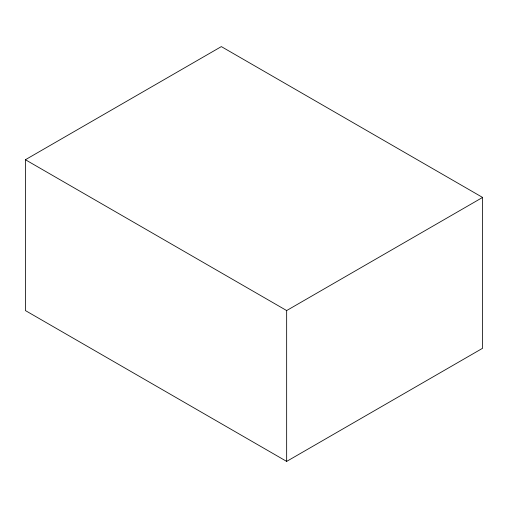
<?xml version="1.0" encoding="UTF-8"?>
<svg xmlns="http://www.w3.org/2000/svg" width="508" height="508" viewBox="0 0 508 508"><rect width="100%" height="100%" fill="white"/><g stroke="black" fill="none" stroke-linecap="round" stroke-linejoin="round"><path stroke-width="0.76" d="M25.4 159.728L221.342 46.603L482.6 197.434L482.6 348.272L286.658 461.397L25.4 310.566L25.4 159.728L286.658 310.559L482.6 197.434M286.658 310.559L286.658 461.397"/></g></svg>
